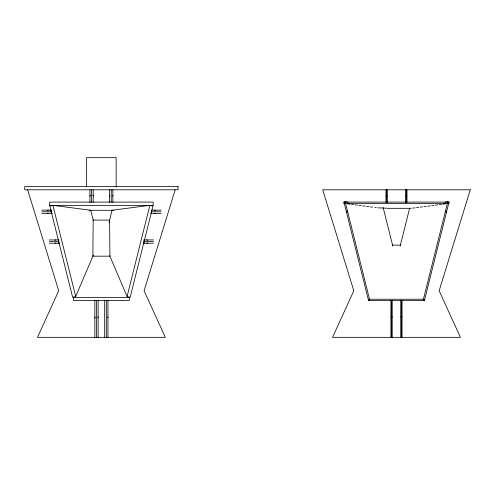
<?xml version="1.0" encoding="UTF-8"?>
<svg xmlns="http://www.w3.org/2000/svg" width="495" height="495" viewBox="0 0 495 495"><rect width="100%" height="100%" fill="white"/><g stroke="black" fill="none" stroke-linecap="round" stroke-linejoin="round"><path stroke-width="0.74" d="M109.092 222.212L112.08 210.257L149.874 205.338L152.943 206.106L130.154 297.26L127.085 296.493L109.729 255.742M127.085 296.493L149.874 205.338M400.17 246.046L409.637 208.185M447.802 201.781L423.206 300.143L424.438 300.453L449.027 202.09L447.802 201.781L444.776 202.177M175.168 189.795L144.076 290.763L165.336 337.336L37.465 337.336L58.726 290.763L27.627 189.795M93.338 220.721L90.721 210.257L52.928 205.338L49.859 206.106L72.641 297.26L75.716 296.493L93.369 255.036M89.49 210.567L90.721 210.257M345.164 201.781L343.932 202.09L343.932 203.402L449.027 203.402L449.027 202.09L343.932 202.09L368.521 300.453L424.438 300.453L424.438 299.24L368.521 299.24L368.521 300.453L369.753 300.143L345.164 201.781L348.183 202.177M150.857 205.66L153.128 205.369L153.128 202.09L49.673 202.09L49.673 205.369L51.938 205.66M412.743 208.123L415.014 207.826M416.524 207.628L418.795 207.337M420.305 207.139L422.569 206.842M424.085 206.644L426.35 206.353M427.866 206.155L430.13 205.858M431.64 205.666L433.911 205.369M435.421 205.171L437.691 204.874M439.201 204.683L441.466 204.386M442.982 204.188L445.246 203.891M385.989 196.125L387.3 196.125M405.659 196.125L406.97 196.125M49.673 205.369L153.128 205.369M411.234 208.321L388.699 208.321L377.858 207.813M41.766 210.14L51.35 210.14M151.445 210.14L161.036 210.14M89.515 210.282L113.287 210.282M346.358 211.124L347.045 211.124M445.915 211.124L446.608 211.124M41.759 211.78L51.276 211.78M151.526 211.78L161.036 211.78M346.358 211.78L347.045 211.78M445.915 211.78L446.608 211.78M346.358 212.435L347.045 212.435M445.915 212.435L446.608 212.435M41.766 213.419L52.142 213.419M150.653 213.419L161.036 213.419M49.302 239.939L58.868 239.939M143.934 239.939L153.5 239.939M49.302 241.579L58.726 241.579M144.076 241.579L153.493 241.579M49.302 243.218L59.654 243.218M143.148 243.218L153.5 243.218M392.318 245.143L400.641 245.143M390.908 316.862L392.219 316.862M400.74 316.862L402.051 316.862M347.7 203.891L349.965 204.188M351.469 204.379L353.733 204.676M355.243 204.874L357.501 205.165M359.011 205.363L361.27 205.66M362.779 205.852L365.044 206.149M366.548 206.347L368.812 206.638M370.322 206.836L372.58 207.127M374.845 207.424L376.349 207.622M112.08 210.257L113.306 210.567M383.142 207.442L392.789 246.046M52.928 205.338L75.716 296.493M406.97 189.795L406.97 202.461M406.315 189.795L406.315 202.09M405.659 189.795L405.659 202.461M402.051 300.187L402.051 337.336M401.396 300.453L401.396 337.336M400.74 300.187L400.74 337.336M392.219 300.187L392.219 337.336M391.564 300.453L391.564 337.336M390.908 300.187L390.908 337.336M387.3 189.795L387.3 202.461M386.644 189.795L386.644 202.09M385.989 189.795L385.989 202.461M151.526 210.14L151.526 213.419M144.076 239.939L144.076 243.218M116.152 186.863L116.152 157.664L86.644 157.664L86.644 186.863M112.872 189.795L112.872 202.461M111.233 189.795L111.233 202.09M109.599 189.795L109.599 202.461M107.959 300.187L107.959 337.33M106.32 300.453L106.32 337.33M104.68 300.187L104.68 337.33M98.121 300.187L98.121 337.33M96.482 300.453L96.482 337.33M94.842 300.187L94.842 337.33M93.202 189.795L93.202 202.461M91.563 189.795L91.563 202.09M89.923 189.795L89.923 202.461M58.726 239.939L58.726 243.218M51.276 210.14L51.276 213.419M89.923 196.125A1.64 1.64 0 0 1 90.35 195.024M92.831 195.086A1.64 1.64 0 0 1 93.202 196.125M109.599 196.125A1.64 1.64 0 0 1 109.642 195.729M112.594 195.216A1.64 1.64 0 0 1 112.872 196.125M107.959 316.862A1.64 1.64 0 0 1 107.687 317.759M147.887 242.853A1.64 1.64 0 0 1 146.854 243.218M146.854 239.939A1.64 1.64 0 0 1 147.887 240.31M155.492 213.054A1.64 1.64 0 0 1 154.459 213.419M154.459 210.14A1.64 1.64 0 0 1 155.616 210.623M48.343 213.419A1.64 1.64 0 0 1 47.31 213.054M47.186 210.623A1.64 1.64 0 0 1 48.343 210.14M55.947 243.218A1.64 1.64 0 0 1 54.914 242.853M54.914 240.31A1.64 1.64 0 0 1 55.947 239.939M98.121 316.862A1.64 1.64 0 0 1 97.756 317.895M95.325 318.025A1.64 1.64 0 0 1 94.842 316.862M93.178 220.096L92.881 256.175L109.915 256.175L109.618 220.096L93.178 220.096M470.25 189.795L439.152 290.763L460.412 337.336L332.547 337.336L353.807 290.763L322.709 189.795L470.25 189.795M178.045 186.516L24.75 186.516L24.75 189.795L178.045 189.795L178.052 186.516M129.356 297.421L73.439 297.421L73.439 300.453L129.356 300.453L129.356 297.421"/></g></svg>
